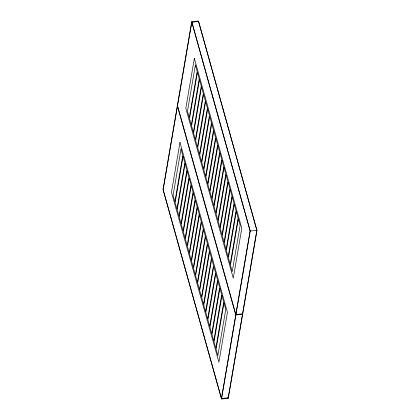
<?xml version="1.0" encoding="UTF-8"?>
<svg xmlns="http://www.w3.org/2000/svg" width="420" height="420" viewBox="0 0 420 420"><rect width="100%" height="100%" fill="white"/><g stroke="black" fill="none" stroke-linecap="round" stroke-linejoin="round"><path stroke-width="0.63" d="M191.756 21.614L163.028 189.588L221.498 399L228.244 398.386L256.972 230.412L198.503 21L191.756 21.614L250.226 231.032L221.498 399M191.793 22.176L177.518 105.641L235.825 314.459L242.566 313.84L256.841 230.37L198.539 21.557L191.793 22.176L250.094 230.99L235.825 314.459M221.461 398.444L235.736 314.974L177.434 106.16L163.159 189.63L221.461 398.444L228.207 397.824L242.482 314.36L235.736 314.974M250.094 230.99L256.972 230.412M227.892 397.12L228.244 398.386M179.991 142.401L171.46 192.276L218.904 362.197L227.43 312.328L179.991 142.401M194.35 58.417L185.824 108.292L233.268 278.213L241.794 228.338L194.35 58.417M181.015 148.995L173.108 195.253L174.904 201.684L182.81 155.431L181.015 148.995M195.379 65.011L187.467 111.269L189.263 117.7L197.174 71.442L195.379 65.011M183.062 156.324L175.151 202.582L176.946 209.013L184.858 162.761L183.062 156.324M197.426 72.34L189.515 118.598L191.31 125.029L199.222 78.771L197.426 72.34M185.11 163.658L177.198 209.911L178.994 216.342L186.905 170.09L185.11 163.658M199.469 79.669L191.562 125.927L193.358 132.358L201.264 86.1L199.469 79.669M187.157 170.987L179.246 217.24L181.041 223.676L188.953 177.418L187.157 170.987M201.516 86.998L193.609 133.256L195.405 139.687L203.311 93.434L201.516 86.998M189.2 178.316L181.293 224.574L183.089 231.005L190.995 184.748L189.2 178.316M203.564 94.332L195.652 140.584L197.447 147.016L205.359 100.763L203.564 94.332M191.247 185.645L183.335 231.903L185.136 238.334L193.042 192.077L191.247 185.645M205.611 101.661L197.699 147.913L199.495 154.35L207.407 108.092L205.611 101.661M193.294 192.974L185.383 239.232L187.178 245.663L195.09 199.406L193.294 192.974M207.659 108.99L199.747 155.243L201.542 161.679L209.454 115.421L207.659 108.99M195.342 200.303L187.43 246.561L189.226 252.992L197.138 206.734L195.342 200.303M209.701 116.319L201.794 162.577L203.59 169.008L211.496 122.75L209.701 116.319M197.39 207.632L189.478 253.89L191.273 260.321L199.185 214.064L197.39 207.632M211.748 123.648L203.837 169.906L205.637 176.337L213.544 130.079L211.748 123.648M199.432 214.961L191.525 261.219L193.321 267.65L201.227 221.393L199.432 214.961M213.796 130.977L205.884 177.235L207.679 183.666L215.591 137.408L213.796 130.977M201.479 222.29L193.567 268.548L195.368 274.979L203.275 228.722L201.479 222.29M215.843 138.306L207.931 184.564L209.727 190.995L217.639 144.737L215.843 138.306M203.527 229.619L195.615 275.877L197.41 282.308L205.322 236.056L203.527 229.619M217.891 145.635L209.979 191.893L211.775 198.324L219.686 152.066L217.891 145.635M205.574 236.948L197.662 283.206L199.458 289.637L207.37 243.385L205.574 236.948M219.933 152.964L212.027 199.222L213.822 205.653L221.728 159.395L219.933 152.964M207.622 244.283L199.71 290.535L201.506 296.966L209.417 250.714L207.622 244.283M221.981 160.293L214.069 206.551L215.87 212.982L223.776 166.724L221.981 160.293M209.664 251.612L201.758 297.864L203.553 304.3L211.459 258.043L209.664 251.612M224.028 167.622L216.116 213.88L217.912 220.311L225.823 174.059L224.028 167.622M211.712 258.941L203.8 305.193L205.595 311.63L213.507 265.372L211.712 258.941M226.076 174.956L218.164 221.209L219.959 227.64L227.871 181.388L226.076 174.956M213.759 266.269L205.847 312.527L207.643 318.959L215.554 272.701L213.759 266.269M228.123 182.285L220.211 228.538L222.007 234.974L229.918 188.716L228.123 182.285M215.806 273.599L207.895 319.856L209.69 326.288L217.602 280.03L215.806 273.599M230.165 189.614L222.259 235.867L224.054 242.303L231.961 196.046L230.165 189.614M217.854 280.928L209.942 327.185L211.738 333.617L219.65 287.359L217.854 280.928M232.213 196.943L224.301 243.201L226.102 249.632L234.008 203.375L232.213 196.943M219.896 288.256L211.99 334.514L213.785 340.945L221.692 294.688L219.896 288.256M234.26 204.272L226.349 250.53L228.144 256.961L236.056 210.703L234.26 204.272M221.944 295.586L214.032 341.843L215.828 348.274L223.739 302.017L221.944 295.586M236.308 211.601L228.396 257.859L230.191 264.29L238.103 218.033L236.308 211.601M223.991 302.915L216.079 349.172L217.875 355.604L225.787 309.346L223.991 302.915M238.355 218.93L230.444 265.188L232.239 271.619L240.151 225.362L238.355 218.93"/></g></svg>
